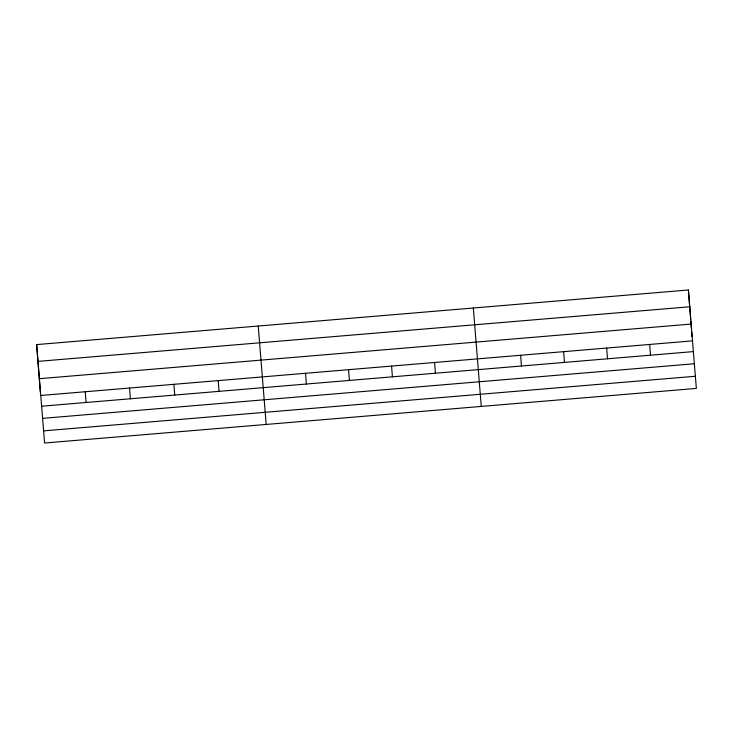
<?xml version="1.0" encoding="UTF-8"?>
<svg xmlns="http://www.w3.org/2000/svg" width="733" height="733" viewBox="0 0 733 733"><rect width="100%" height="100%" fill="white"/><g stroke="black" fill="none" stroke-linecap="round" stroke-linejoin="round"><path stroke-width="1.1" d="M36.65 344.592L688.406 289.984L696.35 388.408L44.594 443.016L36.65 344.592L40.306 392.155M38.061 361.378L689.826 306.77M39.518 378.677L691.274 324.059M40.929 395.463L692.694 340.845M41.754 406.201L693.519 351.593M42.688 418.351L694.453 363.742M43.659 430.867L695.415 376.258M473.326 308.007L481.269 406.43M258.245 326.029L266.189 424.453M688.406 289.984L690.651 319.13M690.816 321.219L691.366 328.43M691.604 331.463L691.989 336.529M649.676 344.446L650.501 355.193M606.658 348.056L607.483 358.794M563.64 351.657L564.465 362.404M520.622 355.267L521.456 366.005M434.596 362.469L435.42 373.216M391.578 366.079L392.402 376.817M348.56 369.679L349.384 380.427M305.542 373.289L306.376 384.028M218.205 380.601L219.039 391.349M173.886 384.321L174.72 395.06M129.567 388.032L130.401 398.779M85.248 391.743L86.073 402.49"/></g></svg>
